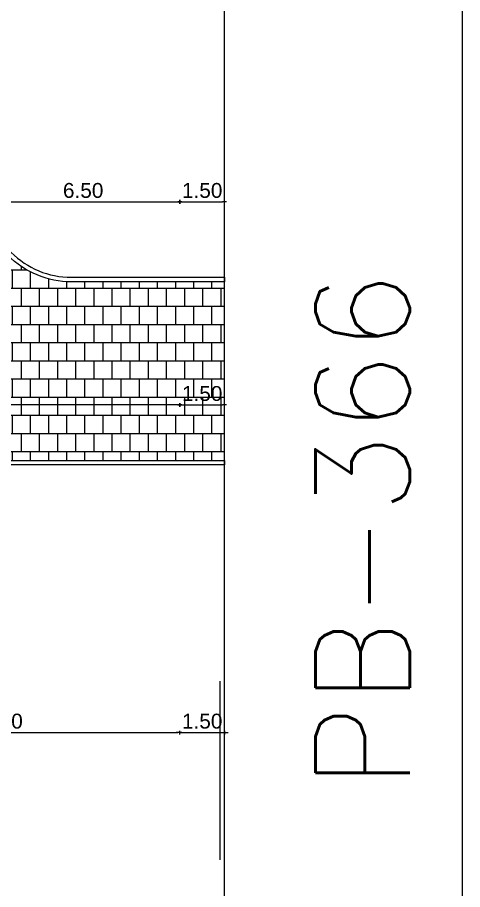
# Model space of a CAD drawing. Header units: millimetres. Extents: x 2823 to 2968, y 1352 to 1452.
# Drawn here: x 2953.17 to 2968.13, y 1391.2 to 1420.49 of the extents above; entities that cross this region are included whole.
import ezdxf

# ---------------------------------------------------------------- set-up
doc = ezdxf.new("R2010")
doc.units = ezdxf.units.MM
doc.header["$LTSCALE"] = 0.03
doc.layers.add('A-COTAS', color=12, linetype='Continuous', lineweight=9)
doc.layers.add('A-PISO', color=251, linetype='Continuous')
doc.layers.add('G_HACHURA', color=9, linetype='Continuous')
doc.layers.add('A-TEXTO1', color=7, linetype='Continuous', true_color=0x000000)
doc.styles.add('Century Gothic', font='arial.ttf')
doc.styles.get("Standard").update_dxf_attribs({"font": 'romans.shx'})
doc.dimstyles.new('COTA_250', dxfattribs={"dimscale": 250, "dimtxt": 0.002, "dimasz": 0.00025, "dimexe": 0.00075, "dimexo": 0.00075, "dimgap": 0.0005, "dimtad": 1, "dimzin": 4, "dimdsep": 46, "dimtxsty": 'Century Gothic', "dimblk": 'PU-Tick', "dimcen": 0.001, "dimdle": 0.00075, "dimse1": 1, "dimse2": 1, "dimclrd": 256, "dimclre": 256, "dimclrt": 256, "dimadec": 0, "dimazin": 0, "dimtfac": 1, "dimtix": 1, "dimtmove": 0, "dimatfit": 3, "dimldrblk": 'DOT', "dimfxl": 1, "dimarcsym": 0})

# ---------------------------------------------------------------- blocks, each defined once
blk = doc.blocks.new('PU-Tick')
for p, q in [((1, 0), (-1, 0)), ((0, -1), (0, 1))]:
    blk.add_line(p, q)
at = {"color": 0, "linetype": 'ByBlock', "const_width": 0.15}
blk.add_lwpolyline([(-0.5, -0.5), (0.5, 0.5)], dxfattribs=at)
blk = doc.blocks.new('*D107')
at = {"layer": 'A-COTAS', "lineweight": -2, "transparency": 16777216}
blk.add_line((2946.393, 1396.473), (2958.569, 1396.473), dxfattribs=at)
at = {"layer": 'Defpoints', "color": 0, "transparency": 16777216}
for p in [(2946.331, 1400.212), (2958.632, 1396.735), (2958.632, 1396.473)]:
    blk.add_point(p, dxfattribs=at)
at = {"layer": 'A-COTAS', "lineweight": -2, "transparency": 16777216, "xscale": 0.0625, "yscale": 0.0625, "zscale": 0.0625, "rotation": 180}
blk.add_blockref('PU-Tick', (2946.331, 1396.473), dxfattribs=at)
at = {"layer": 'A-COTAS', "lineweight": -2, "transparency": 16777216, "xscale": 0.0625, "yscale": 0.0625, "zscale": 0.0625}
blk.add_blockref('PU-Tick', (2958.632, 1396.473), dxfattribs=at)
at = {"layer": 'A-COTAS', "transparency": 16777216, "insert": (2952.481, 1396.853), "char_height": 0.5, "attachment_point": 5, "style": 'Century Gothic'}
blk.add_mtext('12.30', dxfattribs=at)
blk = doc.blocks.new('_Dot')
at = {"layer": 'G_HACHURA', "color": 0, "lineweight": -2}
blk.add_line((-0.5, 0), (-1, 0), dxfattribs=at)
at = {"layer": 'G_HACHURA', "color": 0, "const_width": 0.5}
blk.add_lwpolyline([(-0.25, 0, 1), (0.25, 0, 1)], format="xyb", close=True, dxfattribs=at)
blk = doc.blocks.new('*D132')
at = {"layer": 'A-COTAS', "lineweight": -2, "transparency": 16777216}
blk.add_line((2958.569, 1407.476), (2921.691, 1407.476), dxfattribs=at)
at = {"layer": 'Defpoints', "color": 0, "transparency": 16777216}
for p in [(2921.629, 1411.762), (2921.629, 1407.476), (2958.632, 1405.462)]:
    blk.add_point(p, dxfattribs=at)
at = {"layer": 'A-COTAS', "lineweight": -2, "transparency": 16777216, "xscale": 0.0625, "yscale": 0.0625, "zscale": 0.0625, "rotation": 180}
blk.add_blockref('PU-Tick', (2921.629, 1407.476), dxfattribs=at)
at = {"layer": 'A-COTAS', "lineweight": -2, "transparency": 16777216, "xscale": 0.0625, "yscale": 0.0625, "zscale": 0.0625}
blk.add_blockref('PU-Tick', (2958.632, 1407.476), dxfattribs=at)
at = {"layer": 'A-COTAS', "transparency": 16777216, "insert": (2940.13, 1407.857), "char_height": 0.5, "attachment_point": 5, "style": 'Century Gothic'}
blk.add_mtext('37.00', dxfattribs=at)
blk = doc.blocks.new('*D139')
at = {"layer": 'A-COTAS', "lineweight": -2, "transparency": 16777216}
blk.add_line((2952.196, 1414.297), (2958.569, 1414.297), dxfattribs=at)
at = {"layer": 'Defpoints', "color": 0, "transparency": 16777216}
for p in [(2952.134, 1416.237), (2958.632, 1414.559), (2958.632, 1414.297)]:
    blk.add_point(p, dxfattribs=at)
at = {"layer": 'A-COTAS', "lineweight": -2, "transparency": 16777216, "xscale": 0.0625, "yscale": 0.0625, "zscale": 0.0625, "rotation": 180}
blk.add_blockref('PU-Tick', (2952.134, 1414.297), dxfattribs=at)
at = {"layer": 'A-COTAS', "lineweight": -2, "transparency": 16777216, "xscale": 0.0625, "yscale": 0.0625, "zscale": 0.0625}
blk.add_blockref('PU-Tick', (2958.632, 1414.297), dxfattribs=at)
at = {"layer": 'A-COTAS', "transparency": 16777216, "insert": (2955.383, 1414.677), "char_height": 0.5, "attachment_point": 5, "style": 'Century Gothic'}
blk.add_mtext('6.50', dxfattribs=at)
blk = doc.blocks.new('*D140')
at = {"layer": 'A-COTAS', "lineweight": -2, "transparency": 16777216}
for p, q in [((2958.569, 1396.473), (2958.507, 1396.473)), ((2958.632, 1396.473), (2960.132, 1396.473)), ((2960.194, 1396.473), (2960.257, 1396.473))]:
    blk.add_line(p, q, dxfattribs=at)
at = {"layer": 'Defpoints', "color": 0, "transparency": 16777216}
for p in [(2958.632, 1400.212), (2960.132, 1396.735), (2960.132, 1396.473)]:
    blk.add_point(p, dxfattribs=at)
at = {"layer": 'A-COTAS', "lineweight": -2, "transparency": 16777216, "xscale": 0.0625, "yscale": 0.0625, "zscale": 0.0625}
blk.add_blockref('PU-Tick', (2958.632, 1396.473), dxfattribs=at)
at = {"layer": 'A-COTAS', "lineweight": -2, "transparency": 16777216, "xscale": 0.0625, "yscale": 0.0625, "zscale": 0.0625, "rotation": 180}
blk.add_blockref('PU-Tick', (2960.132, 1396.473), dxfattribs=at)
at = {"layer": 'A-COTAS', "transparency": 16777216, "insert": (2959.382, 1396.853), "char_height": 0.5, "attachment_point": 5, "style": 'Century Gothic'}
blk.add_mtext('1.50', dxfattribs=at)
blk = doc.blocks.new('*D141')
at = {"layer": 'A-COTAS', "lineweight": -2, "transparency": 16777216}
blk.add_line((2958.694, 1407.476), (2960.069, 1407.476), dxfattribs=at)
at = {"layer": 'Defpoints', "color": 0, "transparency": 16777216}
for p in [(2958.632, 1412.25), (2960.132, 1408.773), (2960.132, 1407.476)]:
    blk.add_point(p, dxfattribs=at)
at = {"layer": 'A-COTAS', "lineweight": -2, "transparency": 16777216, "xscale": 0.0625, "yscale": 0.0625, "zscale": 0.0625, "rotation": 180}
blk.add_blockref('PU-Tick', (2958.632, 1407.476), dxfattribs=at)
at = {"layer": 'A-COTAS', "lineweight": -2, "transparency": 16777216, "xscale": 0.0625, "yscale": 0.0625, "zscale": 0.0625}
blk.add_blockref('PU-Tick', (2960.132, 1407.476), dxfattribs=at)
at = {"layer": 'A-COTAS', "transparency": 16777216, "insert": (2959.382, 1407.857), "char_height": 0.5, "attachment_point": 5, "style": 'Century Gothic'}
blk.add_mtext('1.50', dxfattribs=at)
blk = doc.blocks.new('*D142')
at = {"layer": 'A-COTAS', "lineweight": -2, "transparency": 16777216}
blk.add_line((2958.694, 1414.297), (2960.069, 1414.297), dxfattribs=at)
at = {"layer": 'Defpoints', "color": 0, "transparency": 16777216}
for p in [(2960.132, 1416.03), (2958.632, 1415.768), (2960.132, 1414.297)]:
    blk.add_point(p, dxfattribs=at)
at = {"layer": 'A-COTAS', "lineweight": -2, "transparency": 16777216, "xscale": 0.0625, "yscale": 0.0625, "zscale": 0.0625, "rotation": 180}
blk.add_blockref('PU-Tick', (2958.632, 1414.297), dxfattribs=at)
at = {"layer": 'A-COTAS', "lineweight": -2, "transparency": 16777216, "xscale": 0.0625, "yscale": 0.0625, "zscale": 0.0625}
blk.add_blockref('PU-Tick', (2960.132, 1414.297), dxfattribs=at)
at = {"layer": 'A-COTAS', "transparency": 16777216, "insert": (2959.382, 1414.677), "char_height": 0.5, "attachment_point": 5, "style": 'Century Gothic'}
blk.add_mtext('1.50', dxfattribs=at)
blk = doc.blocks.new('arq geral tgov')
at = {"layer": 'A-PISO'}
h = blk.add_hatch(dxfattribs=at)
h.set_pattern_fill('AR-B88', color=256, scale=0.003)
h.set_pattern_definition([(0, (-2897.6316, -1401.90576), (0, 0.6096), []), (90, (-2897.63158, -1401.90576), (-0.3048, 0.6096), [0.6096, -0.6096])])
h.paths.add_polyline_path([(62.5, 9.706), (57.354, 9.706, -0.414623), (54.352, 12.708), (54.355, 15.983), (50.255, 15.983), (50.257, 12.709, -0.41428), (47.259, 9.706), (23.997, 9.706), (23.997, 3.707), (40.999, 3.706), (40.999, 3.707), (41.099, 3.707), (43.499, 3.706), (43.499, 3.707), (43.599, 3.707), (45.999, 3.706), (45.999, 3.707), (46.099, 3.707), (62.5, 3.706)])
for p, q in [((70.5, -50), (70.5, 50)), ((62.35, -9.706), (62.35, -3.706)), ((62.5, -9.706), (62.5, -3.556))]:
    blk.add_line(p, q)
for points in [[(-62.5, 40), (-62.5, -40), (62.5, -40), (62.5, 40)], [(23.997, 3.707), (62.5, 3.706), (62.5, 3.556), (23.997, 3.557)]]:
    blk.add_lwpolyline(points, close=True)
blk.add_lwpolyline([(54.355, 15.983), (54.505, 15.983), (54.502, 12.708, 0.414221), (57.35, 9.856), (62.5, 9.856), (62.5, 9.706), (57.35, 9.706, -0.414221), (54.352, 12.708)], format="xyb", close=True)
at = {"layer": 'A-TEXTO1', "color": 12, "true_color": 0xdb0000, "insert": (65.555, 10.054), "char_height": 3.1692, "attachment_point": 3, "rotation": 90.0078}
blk.add_mtext_dynamic_manual_height_columns('PB-366', width=17.43946, gutter_width=192.148, heights=[0], dxfattribs=at)
at = {"layer": 'A-COTAS'}
for base, p1, p2, picture, middle in [((61, 12.391), (54.502, 14.332), (61, 12.653), '*D139', (57.751, 12.772)), ((23.997, 5.571), (61, 3.556), (23.997, 9.856), '*D132', (42.499, 5.951)), ((61, -5.433), (48.699, -1.693), (61, -5.17), '*D107', (54.85, -5.052)), ((62.5, -5.433), (61, -1.693), (62.5, -5.17), '*D140', (61.75, -5.052))]:
    dim = blk.add_linear_dim(base=base, p1=p1, p2=p2, dimstyle='COTA_250', dxfattribs=at)
    dim.commit()
    dim.dimension.update_dxf_attribs({"geometry": picture, "text_midpoint": middle, "insert": (-2897.632, -1401.906)})
for base, p1, p2, picture, middle in [((62.5, 12.391), (61, 13.862), (62.5, 14.125), '*D142', (61.75, 12.391)), ((62.5, 5.571), (61, 10.344), (62.5, 6.867), '*D141', (61.75, 5.571))]:
    dim = blk.add_linear_dim(base=base, p1=p1, p2=p2, dimstyle='COTA_250', dxfattribs=at)
    dim.commit()
    dim.dimension.update_dxf_attribs({"geometry": picture, "text_midpoint": middle, "dimtype": 128, "insert": (-2897.632, -1401.906)})

msp = doc.modelspace()

# ---------------------------------------------------------------- block references
msp.add_blockref('arq geral tgov', (2897.632, 1401.906))

doc.saveas('drawing.dxf')
